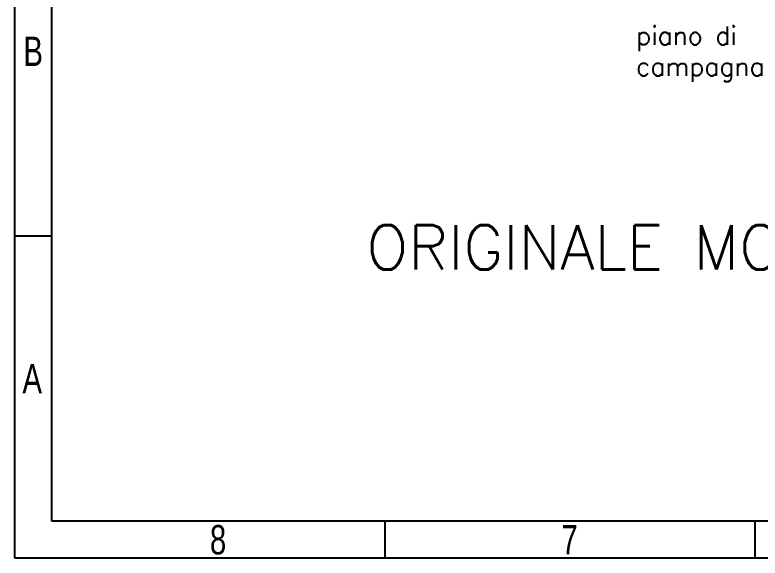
# Model space of a CAD drawing. Header units: millimetres. Extents: x -116399 to 112199, y -90759 to -31335.
# Drawn here: x 92199 to 97235, y -52981 to -49310 of the extents above; entities that cross this region are included whole.
import ezdxf

# ---------------------------------------------------------------- set-up
doc = ezdxf.new("R2010")
doc.units = ezdxf.units.MM
doc.styles.add('Annotative', font='simplex.shx', dxfattribs={"height": 2.5})
doc.styles.add('SLDTEXTSTYLE0', font='TXT', dxfattribs={"width": 0.75})

# ---------------------------------------------------------------- blocks, each defined once
blk = doc.blocks.new('1_50 TERRANOVA oriz A3')
at = {"color": 7, "linetype": 'Continuous'}
for p, q in [((0, -14350), (0, 0)), ((250, -14100), (250, -250)), ((250, -12175), (0, -12175)), ((19750, -14100), (250, -14100)), ((2500, -14100), (2500, -14350)), ((5000, -14100), (5000, -14350)), ((20000, -14350), (0, -14350))]:
    blk.add_line(p, q, dxfattribs=at)
at = {"color": 7, "linetype": 'Continuous', "char_height": 198.4, "attachment_point": 2, "style": 'SLDTEXTSTYLE0'}
for s, insert in [('B', (123.5, -10826.4)), ('A', (117, -13038.9)), ('8', (1373, -14126.4)), ('7', (3748, -14126.4))]:
    blk.add_mtext(s, dxfattribs=dict(at, insert=insert))

msp = doc.modelspace()

# ---------------------------------------------------------------- block references
msp.add_blockref('1_50 TERRANOVA oriz A3', (92198.878, -38630.77))

# ---------------------------------------------------------------- texts
at = {"insert": (96396.939, -49387.708), "char_height": 125, "width": 1161.38829, "attachment_point": 1, "style": 'Annotative'}
msp.add_mtext('piano di campagna', dxfattribs=at)
at = {"color": 1, "insert": (94573.621, -50731.056), "char_height": 300, "width": 4577.18111, "attachment_point": 1, "style": 'Annotative'}
msp.add_mtext('ORIGINALE MONTATO', dxfattribs=at)

doc.saveas('drawing.dxf')
